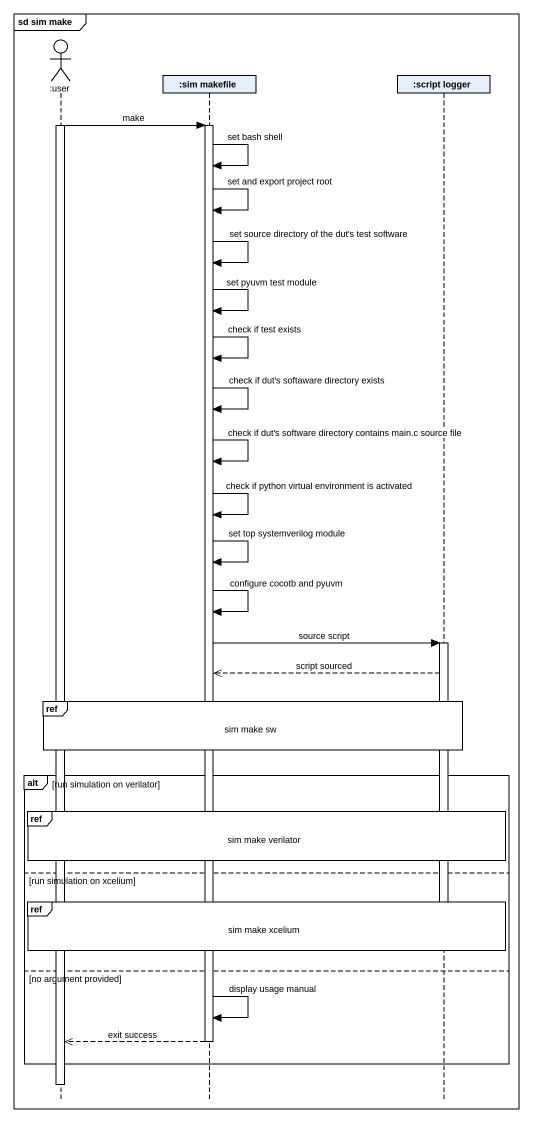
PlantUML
@startuml
mainframe sd sim make
hide footbox
actor ":user" as user
participant ":sim makefile" as sim_makefile
participant ":script logger" as script_logger

activate user
user -> sim_makefile : make
activate sim_makefile
sim_makefile -> sim_makefile : set bash shell
sim_makefile -> sim_makefile : set and export project root
sim_makefile -> sim_makefile : set source directory of the dut's test software
sim_makefile -> sim_makefile : set pyuvm test module
sim_makefile -> sim_makefile : check if test exists
sim_makefile -> sim_makefile : check if dut's softaware directory exists
sim_makefile -> sim_makefile : check if dut's software directory contains main.c source file
sim_makefile -> sim_makefile : check if python virtual environment is activated
sim_makefile -> sim_makefile : set top systemverilog module
sim_makefile -> sim_makefile : configure cocotb and pyuvm
sim_makefile -> script_logger : source script
activate script_logger
script_logger -->> sim_makefile : script sourced
ref over user, sim_makefile, script_logger : sim make sw
alt run simulation on verilator
  ref over user, sim_makefile, script_logger : sim make verilator
else run simulation on xcelium
  ref over user, sim_makefile, script_logger : sim make xcelium
  deactivate script_logger
else no argument provided
  sim_makefile -> sim_makefile : display usage manual
  sim_makefile -->> user : exit success
  deactivate sim_makefile
end
deactivate user
@enduml
